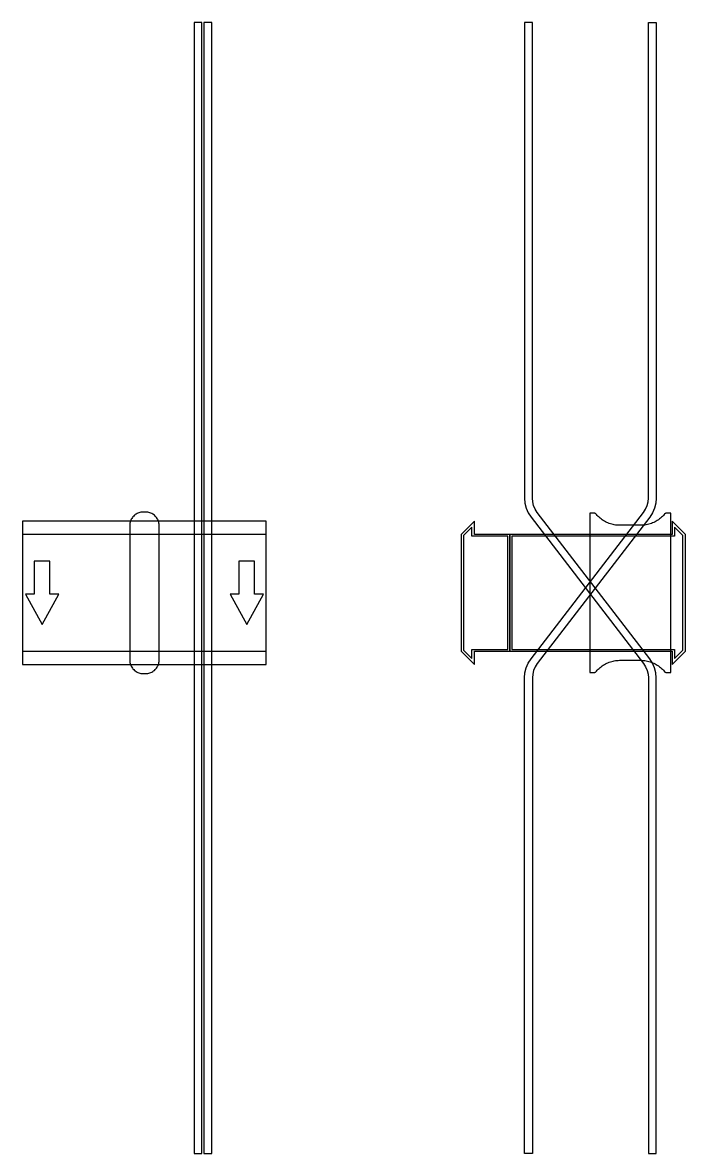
# Model space of a CAD drawing. Extents: x 0 to 680, y -575 to 585.
import ezdxf

# ---------------------------------------------------------------- set-up
doc = ezdxf.new("R2010")
doc.units = 0
doc.layers.add('Halfen', color=7, linetype='CONTINUOUS')

msp = doc.modelspace()

# ---------------------------------------------------------------- linework, layer by layer
at = {"layer": 'Halfen', "color": 7}
for points in [[(184, -575.304), (184, 585.215), (176, 585.215), (176, -575.304)], [(194, -575.304), (194, 585.215), (186, 585.215), (186, -575.304)], [(650, -575.304), (650, -87.304), (649.573, -82.091), (648.302, -77.018), (646.221, -72.219), (643.387, -67.824), (527.96, 82.605), (525.834, 85.902), (524.274, 89.501), (523.321, 93.306), (523, 97.215), (523, 585.215), (515, 585.215), (515, 97.215), (515.427, 92.002), (516.698, 86.929), (518.779, 82.13), (521.613, 77.735), (637.04, -72.694), (639.166, -75.99), (640.726, -79.589), (641.679, -83.394), (642, -87.304), (642, -575.304)], [(515, -575.304), (515, -87.304), (515.427, -82.091), (516.698, -77.018), (518.779, -72.219), (521.613, -67.824), (637.04, 82.605), (639.166, 85.902), (640.726, 89.501), (641.679, 93.306), (642, 97.215), (642, 585.215), (650, 585.215), (650, 97.215), (649.573, 92.002), (648.302, 86.929), (646.221, 82.13), (643.387, 77.735), (527.96, -72.694), (525.834, -75.99), (524.274, -79.589), (523.321, -83.394), (523, -87.304), (523, -575.304)], [(140, -69.3), (140, -56.8), (140, 69.3), (139.958, 70.359), (139.834, 71.412), (139.627, 72.452), (139.339, 73.472), (138.972, 74.466), (138.529, 75.429), (138.011, 76.354), (137.422, 77.235), (136.765, 78.068), (136.046, 78.846), (135.268, 79.565), (134.435, 80.222), (133.554, 80.811), (132.629, 81.329), (131.666, 81.772), (130.672, 82.139), (129.652, 82.427), (128.612, 82.634), (127.559, 82.758), (126.5, 82.8), (123.5, 82.8), (122.441, 82.758), (121.388, 82.634), (120.348, 82.427), (119.328, 82.139), (118.334, 81.772), (117.371, 81.329), (116.446, 80.811), (115.565, 80.222), (114.732, 79.565), (113.954, 78.846), (113.235, 78.068), (112.578, 77.235), (111.989, 76.354), (111.471, 75.429), (111.028, 74.466), (110.661, 73.472), (110.373, 72.452), (110.166, 71.412), (110.042, 70.359), (110, 69.3), (110, -56.8), (110, -69.3), (110.042, -70.359), (110.166, -71.412), (110.373, -72.452), (110.661, -73.472), (111.028, -74.466), (111.471, -75.429), (111.989, -76.354), (112.578, -77.235), (113.235, -78.068), (113.954, -78.846), (114.732, -79.565), (115.565, -80.222), (116.446, -80.811), (117.371, -81.329), (118.334, -81.772), (119.328, -82.139), (120.348, -82.427), (121.388, -82.634), (122.441, -82.758), (123.5, -82.8), (126.5, -82.8), (127.559, -82.758), (128.612, -82.634), (129.652, -82.427), (130.672, -82.139), (131.666, -81.772), (132.629, -81.329), (133.554, -80.811), (134.435, -80.222), (135.268, -79.565), (136.046, -78.846), (136.765, -78.068), (137.422, -77.235), (138.011, -76.354), (138.529, -75.429), (138.972, -74.466), (139.339, -73.472), (139.627, -72.452), (139.834, -71.412), (139.958, -70.359), (140, -69.3)], [(665, -81.8), (665, 81.8), (661, 81.8), (660.846, 81.797), (660.691, 81.786), (660.538, 81.769), (660.385, 81.746), (660.234, 81.715), (660.084, 81.678), (659.936, 81.634), (659.789, 81.584), (659.646, 81.527), (659.505, 81.464), (659.366, 81.395), (659.231, 81.32), (659.1, 81.239), (658.972, 81.153), (658.848, 81.06), (658.728, 80.963), (658.613, 80.86), (658.502, 80.752), (658.397, 80.639), (658.296, 80.522), (657.41, 79.491), (656.479, 78.5), (655.505, 77.551), (654.491, 76.646), (653.437, 75.787), (652.347, 74.975), (651.222, 74.211), (650.064, 73.499), (648.876, 72.838), (647.66, 72.23), (646.418, 71.676), (645.153, 71.178), (643.867, 70.736), (642.563, 70.351), (641.243, 70.024), (639.911, 69.756), (638.567, 69.547), (637.216, 69.397), (635.859, 69.307), (634.5, 69.277), (612.5, 69.277), (611.141, 69.307), (609.784, 69.397), (608.433, 69.547), (607.089, 69.756), (605.757, 70.024), (604.437, 70.351), (603.133, 70.736), (601.847, 71.178), (600.582, 71.676), (599.34, 72.23), (598.124, 72.838), (596.936, 73.499), (595.778, 74.211), (594.653, 74.975), (593.563, 75.787), (592.509, 76.646), (591.495, 77.551), (590.521, 78.5), (589.59, 79.491), (588.704, 80.522), (588.603, 80.639), (588.498, 80.752), (588.387, 80.86), (588.272, 80.963), (588.152, 81.06), (588.028, 81.153), (587.9, 81.239), (587.769, 81.32), (587.634, 81.395), (587.495, 81.464), (587.354, 81.527), (587.211, 81.584), (587.064, 81.634), (586.916, 81.678), (586.766, 81.715), (586.615, 81.746), (586.462, 81.769), (586.309, 81.786), (586.154, 81.797), (586, 81.8), (582, 81.8), (582, -81.8), (586, -81.8), (586.154, -81.797), (586.309, -81.786), (586.462, -81.769), (586.615, -81.746), (586.766, -81.715), (586.916, -81.678), (587.064, -81.634), (587.211, -81.584), (587.354, -81.527), (587.495, -81.464), (587.634, -81.395), (587.769, -81.32), (587.9, -81.239), (588.028, -81.153), (588.152, -81.06), (588.272, -80.963), (588.387, -80.86), (588.498, -80.752), (588.603, -80.639), (588.704, -80.522), (589.59, -79.491), (590.521, -78.5), (591.495, -77.551), (592.509, -76.646), (593.563, -75.787), (594.653, -74.975), (595.778, -74.211), (596.936, -73.499), (598.124, -72.838), (599.34, -72.23), (600.582, -71.676), (601.847, -71.178), (603.133, -70.736), (604.437, -70.351), (605.757, -70.024), (607.089, -69.756), (608.433, -69.547), (609.784, -69.397), (611.141, -69.307), (612.5, -69.277), (634.5, -69.277), (635.859, -69.307), (637.216, -69.397), (638.567, -69.547), (639.911, -69.756), (641.243, -70.024), (642.563, -70.351), (643.867, -70.736), (645.153, -71.178), (646.418, -71.676), (647.66, -72.23), (648.876, -72.838), (650.064, -73.499), (651.222, -74.211), (652.347, -74.975), (653.437, -75.787), (654.491, -76.646), (655.505, -77.551), (656.479, -78.5), (657.41, -79.491), (658.296, -80.522), (658.397, -80.639), (658.502, -80.752), (658.613, -80.86), (658.728, -80.963), (658.848, -81.06), (658.972, -81.153), (659.1, -81.239), (659.231, -81.32), (659.366, -81.395), (659.505, -81.464), (659.646, -81.527), (659.789, -81.584), (659.936, -81.634), (660.084, -81.678), (660.234, -81.715), (660.385, -81.746), (660.538, -81.769), (660.691, -81.786), (660.846, -81.797), (661, -81.8)], [(0, -73.5), (250, -73.5), (250, 73.5), (0, 73.5)], [(500, -60), (500, 60), (463.5, 60), (463.5, 73.5), (450, 60), (450, -60), (463.5, -73.5), (463.5, -60)], [(680, -60), (680, 60), (666.5, 73.5), (666.5, 60), (500, 60), (500, -60), (666.5, -60), (666.5, -73.5)], [(0, -60), (250, -60), (250, 60), (0, 60)], [(498, -58), (498, 58), (461, 58), (461, 67.25), (452.5, 58.75), (452.5, -58.75), (461, -67.25), (461, -58)], [(677.5, -58.75), (677.5, 58.75), (669, 67.25), (669, 58), (502, 58), (502, -58), (669, -58), (669, -67.25)], [(20, -32.5), (37, -1.5), (28, -1.5), (28, 32.5), (12, 32.5), (12, -1.5), (3, -1.5)], [(230, -32.5), (247, -1.5), (238, -1.5), (238, 32.5), (222, 32.5), (222, -1.5), (213, -1.5)]]:
    msp.add_lwpolyline(points, close=True, dxfattribs=at)

doc.saveas('drawing.dxf')
